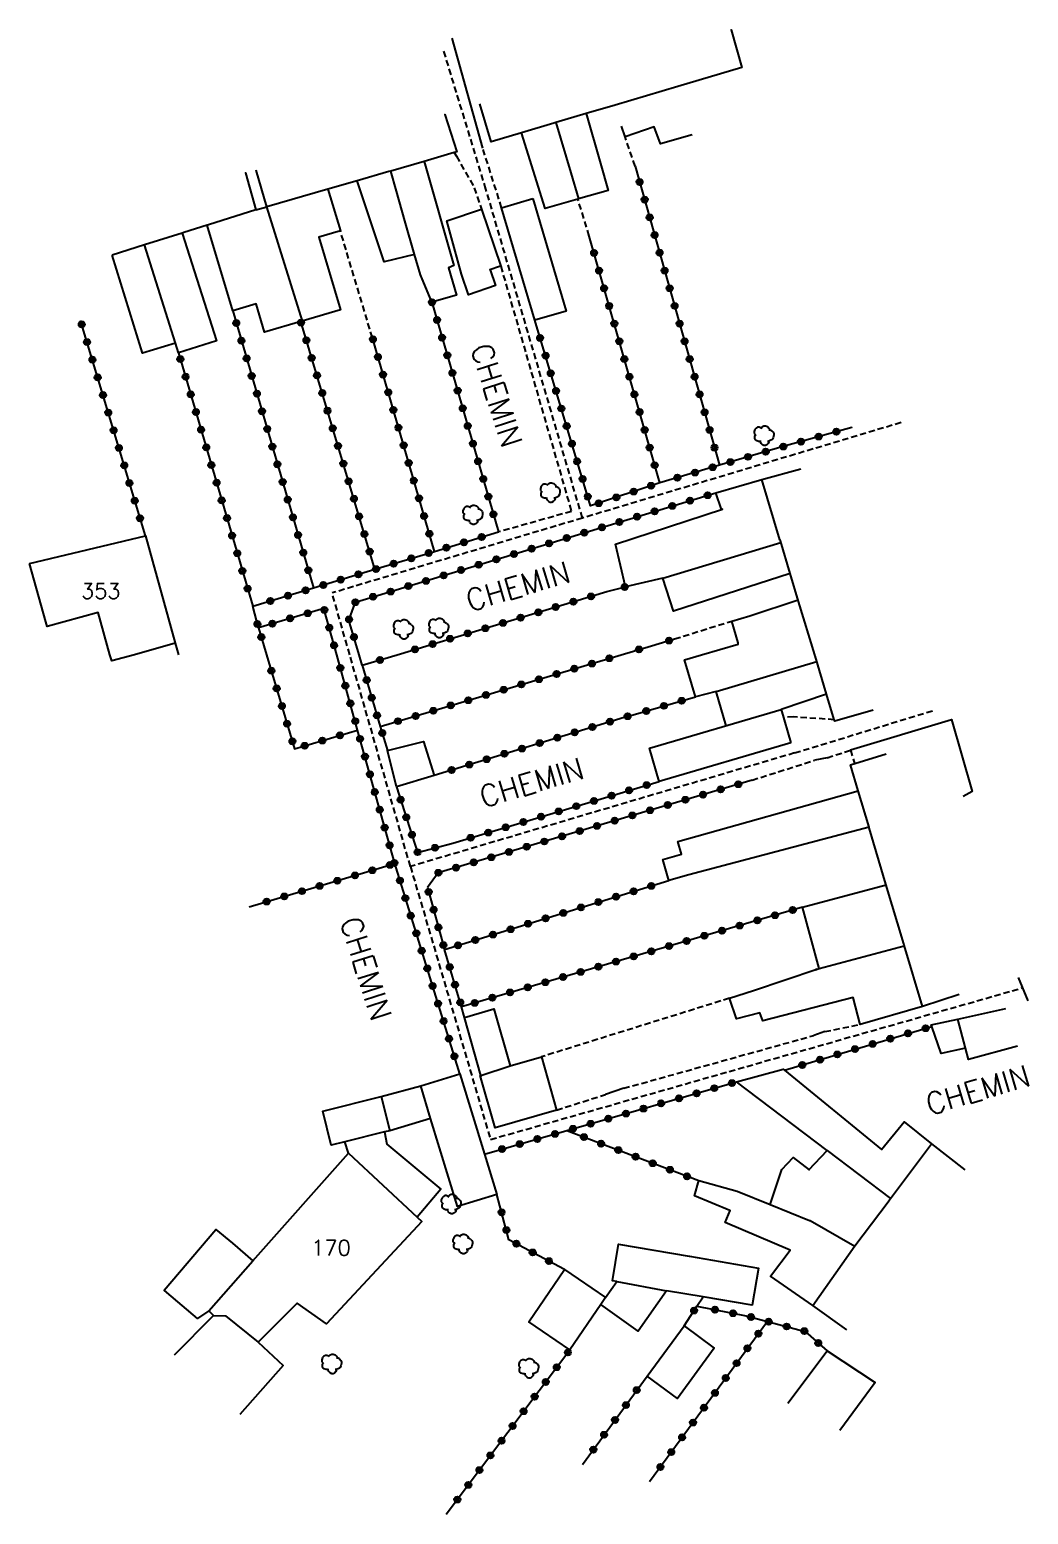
# Model space of a CAD drawing. Header units: millimetres. Extents: x 139000 to 140000, y 123999 to 125000.
# Drawn here: x 139155.5 to 139236.9, y 124105.9 to 124227 of the extents above; entities that cross this region are included whole.
import ezdxf
from ezdxf.enums import TextEntityAlignment as Align

# ---------------------------------------------------------------- set-up
doc = ezdxf.new("R2010")
doc.units = ezdxf.units.MM
doc.linetypes.add('DASHED', pattern=[0.75, 0.5, -0.25])
doc.layers.get('0').update_dxf_attribs({"linetype": 'CONTINUOUS'})
for name, color, linetype in [('W0014', 7, 'CONTINUOUS'), ('W0070', 7, 'DASHED'), ('W0071', 7, 'CONTINUOUS'), ('W0101', 7, 'CONTINUOUS'), ('W0104', 1, 'CONTINUOUS'), ('W0112', 1, 'DASHED'), ('W0300', 7, 'CONTINUOUS'), ('W0323', 7, 'CONTINUOUS'), ('W0333', 7, 'CONTINUOUS'), ('W0989', 7, 'CONTINUOUS'), ('W0991', 7, 'CONTINUOUS'), ('W1102', 7, 'CONTINUOUS')]:
    doc.layers.add(name, color=color, linetype=linetype)
doc.styles.get("Standard").update_dxf_attribs({"font": 'romans.shx', "width": 0.85})

# ---------------------------------------------------------------- blocks, each defined once
blk = doc.blocks.new('T300')
for p, q in [((-0.8, 0.51), (-0.86, 0.34)), ((-0.86, 0.34), (-0.86, 0.17)), ((-0.86, 0.17), (-0.74, 0.06)), ((-0.69, 0.63), (-0.8, 0.51)), ((-0.8, -0.06), (-0.74, 0.06)), ((-0.74, 0.06), (-0.69, 0.11)), ((-0.57, 0.69), (-0.69, 0.63)), ((-0.46, 0.69), (-0.57, 0.69)), ((-0.29, 0.63), (-0.46, 0.69)), ((-0.29, 0.63), (-0.17, 0.74)), ((-0.23, 0.57), (-0.29, 0.63)), ((-0.17, 0.74), (-0.06, 0.8)), ((-0.06, 0.8), (0.06, 0.8)), ((0.06, 0.8), (0.23, 0.74)), ((0.23, 0.74), (0.34, 0.63)), ((0.34, 0.63), (0.4, 0.51)), ((0.46, 0.46), (0.34, 0.46)), ((0.4, 0.51), (0.4, 0.46)), ((0.57, 0.4), (0.46, 0.46)), ((0.57, 0.4), (0.69, 0.29)), ((0.69, 0.29), (0.74, 0.17)), ((0.74, 0.06), (0.69, -0.17)), ((0.74, 0.17), (0.74, 0.06)), ((-0.8, -0.17), (-0.8, -0.06)), ((-0.8, -0.23), (-0.8, -0.17)), ((-0.74, -0.34), (-0.8, -0.23)), ((-0.69, -0.4), (-0.74, -0.34)), ((-0.51, -0.46), (-0.69, -0.4)), ((-0.4, -0.46), (-0.51, -0.46)), ((-0.4, -0.46), (-0.34, -0.46)), ((-0.34, -0.46), (-0.34, -0.4)), ((-0.34, -0.51), (-0.34, -0.46)), ((-0.29, -0.63), (-0.34, -0.51)), ((-0.17, -0.74), (-0.29, -0.63)), ((-0.06, -0.8), (-0.17, -0.74)), ((0.06, -0.8), (-0.06, -0.8)), ((0.17, -0.74), (0.06, -0.8)), ((0.23, -0.69), (0.17, -0.74)), ((0.29, -0.46), (0.23, -0.46)), ((0.29, -0.63), (0.23, -0.69)), ((0.46, -0.4), (0.29, -0.46)), ((0.34, -0.51), (0.29, -0.63)), ((0.34, -0.51), (0.34, -0.46)), ((0.57, -0.34), (0.46, -0.4)), ((0.63, -0.29), (0.57, -0.34)), ((0.69, -0.17), (0.63, -0.29))]:
    blk.add_line(p, q)
blk = doc.blocks.new('t323o')
at = {"color": 0, "linetype": 'Continuous'}
for radius in [0.25, 0.15]:
    blk.add_circle((0, 0), radius, dxfattribs=at)

msp = doc.modelspace()

# ---------------------------------------------------------------- linework, layer by layer
at = {"layer": 'W0014'}
msp.add_lwpolyline([(139236.12, 124149.68), (139236.89, 124147.77)], dxfattribs=at)
at = {"layer": 'W0070'}
for points in [[(139200.58, 124187.14), (139192.71, 124213.95), (139189.23, 124225.36)], [(139226.57, 124194.92), (139200.58, 124187.14), (139180.16, 124181.03)], [(139181.6, 124176), (139180.16, 124181.03)], [(139217.88, 124167.99), (139186.55, 124158.73), (139181.6, 124176)], [(139217.88, 124167.99), (139229.35, 124171.5)], [(139186.55, 124158.73), (139193.08, 124136.48), (139236.45, 124148.83)]]:
    msp.add_lwpolyline(points, dxfattribs=at)
at = {"layer": 'W0071'}
for points in [[(139220.54, 124167.58), (139219.53, 124167.4)], [(139220.34, 124145.27), (139219.44, 124144.95)], [(139203.95, 124140.65), (139202.47, 124140.15)]]:
    msp.add_lwpolyline(points, dxfattribs=at)
at = {"layer": 'W0101'}
for points in [[(139212.72, 124226.95), (139212.72, 124226.95), (139213.58, 124223.87), (139208.36, 124222.33)], [(139208.36, 124222.33), (139203.25, 124220.81)], [(139198.25, 124219.33), (139195.61, 124218.55), (139193.14, 124217.82), (139192.22, 124220.9)], [(139203.25, 124220.81), (139200.88, 124220.11), (139198.41, 124219.38), (139198.32, 124219.35), (139198.25, 124219.33)], [(139189.36, 124220.05), (139189.36, 124220.05), (139189.36, 124220.05), (139190.35, 124216.99), (139190.13, 124216.93), (139187.67, 124216.22), (139184.95, 124215.43), (139184.78, 124215.39)], [(139173.11, 124215.27), (139173.11, 124215.27), (139173.95, 124212.26), (139170.09, 124211.05), (139169.98, 124211.01)], [(139174.85, 124212.52), (139173.98, 124215.49), (139173.98, 124215.49)], [(139184.78, 124215.39), (139182.2, 124214.64), (139180.01, 124214.01)], [(139180.01, 124214.01), (139179.83, 124213.96), (139174.85, 124212.52)], [(139169.98, 124211.01), (139168.08, 124210.41), (139167.95, 124210.37), (139164.86, 124209.4)], [(139164.86, 124209.4), (139162.23, 124208.57)], [(139216.72, 124185.29), (139216.69, 124185.37), (139215.21, 124190.28), (139218.38, 124191.14)], [(139155.5, 124183.43), (139164.94, 124185.68), (139167.37, 124176.93), (139164.05, 124176)], [(139218.21, 124180.33), (139217.52, 124182.61), (139216.72, 124185.29)], [(139162.05, 124176), (139161.09, 124179.45), (139156.93, 124178.29), (139156.83, 124178.68), (139155.5, 124183.43)], [(139219.52, 124176), (139218.21, 124180.33)], [(139164.05, 124176), (139162.2, 124175.49), (139162.05, 124176)], [(139224.29, 124171.48), (139221.16, 124170.57), (139221.12, 124170.7), (139220.49, 124172.78), (139219.55, 124175.9), (139219.53, 124175.97), (139219.52, 124176)], [(139223.97, 124161.88), (139223.95, 124161.95), (139223.07, 124164.91), (139222.44, 124167.02), (139225.35, 124167.93)], [(139225.33, 124157.28), (139223.97, 124161.88)], [(139226.81, 124152.32), (139226.78, 124152.42), (139225.33, 124157.28)], [(139231.31, 124148.29), (139228.3, 124147.32), (139226.81, 124152.32)], [(139225.62, 124131.56), (139229.04, 124136.11), (139231.77, 124134)], [(139170.49, 124122.12), (139170.1, 124122.51), (139173.71, 124126.58), (139181.5, 124135.35), (139187.11, 124130.14), (139187.47, 124129.8), (139179.71, 124121.45), (139177.32, 124123.14), (139174.14, 124119.94), (139174.14, 124119.94)], [(139222.8, 124127.8), (139222.8, 124127.8), (139225.5, 124131.4), (139225.62, 124131.56)], [(139222.14, 124120.96), (139219.37, 124122.95), (139222.8, 124127.8), (139222.8, 124127.8)], [(139167.32, 124118.93), (139170.49, 124122.12)], [(139174.14, 124119.94), (139176.18, 124118.05), (139172.63, 124114.06)]]:
    msp.add_lwpolyline(points, dxfattribs=at)
at = {"layer": 'W0104'}
for points in [[(139200.88, 124220.11), (139202.04, 124216.04), (139202.67, 124213.85), (139200.27, 124213.16), (139200.21, 124213.14), (139197.54, 124212.38), (139195.61, 124218.55)], [(139198.41, 124219.38), (139199.64, 124215.27), (139200.27, 124213.16)], [(139209.54, 124218.38), (139206.95, 124217.65), (139206.44, 124219.03), (139204.06, 124218.21), (139203.77, 124219.1)], [(139187.67, 124216.22), (139190.09, 124207.73), (139189.66, 124207.54), (139190.3, 124205.32), (139188.3, 124204.74), (139188.28, 124204.81), (139187.52, 124206.63), (139187.37, 124206.98), (139187.37, 124206.98), (139186.89, 124208.63), (139186.11, 124211.36), (139185.42, 124213.78), (139184.95, 124215.43)], [(139186.89, 124208.63), (139184.41, 124208.02), (139182.2, 124214.64)], [(139179.83, 124213.96), (139180.84, 124210.55), (139179.09, 124210.03), (139180.85, 124204.12), (139177.8, 124203.22), (139177.74, 124203.2), (139177.61, 124203.16), (139174.66, 124202.28), (139173.97, 124204.61), (139172.06, 124204.04), (139169.98, 124211.01)], [(139173.95, 124212.26), (139174.85, 124212.52)], [(139177.74, 124203.2), (139174.85, 124212.52)], [(139167.95, 124210.37), (139170.73, 124201.58), (139167.64, 124200.61), (139167.39, 124201.41), (139164.86, 124209.4)], [(139167.39, 124201.41), (139164.71, 124200.58), (139162.23, 124208.57)], [(139207.14, 124182.25), (139204.1, 124181.54), (139203.29, 124185.01), (139212.01, 124187.87), (139211.91, 124187.84), (139211.46, 124189.2), (139215.21, 124190.28)], [(139217.52, 124182.61), (139208.01, 124179.56), (139207.14, 124182.25), (139216.76, 124185.15)], [(139210.3, 124176), (139213.29, 124176.87), (139213.27, 124176.96), (139212.75, 124178.74), (139214.24, 124179.18), (139218.17, 124180.48)], [(139167.37, 124176.93), (139167.63, 124176)], [(139211.49, 124172.99), (139209.81, 124172.56), (139208.89, 124175.59), (139210.3, 124176)], [(139212.3, 124170.21), (139211.49, 124172.99), (139219.69, 124175.44)], [(139220.49, 124172.78), (139216.79, 124171.52)], [(139223.95, 124161.95), (139209.27, 124158.05), (139209.26, 124158.05), (139207.62, 124157.59), (139207.14, 124159.3), (139208.66, 124159.73), (139208.36, 124160.77), (139223.07, 124164.91)], [(139219.89, 124150.41), (139218.52, 124155.42), (139225.35, 124157.24)], [(139228.3, 124147.32), (139223.23, 124145.85), (139222.67, 124148.04), (139215.28, 124146.15), (139215.05, 124146.81), (139213.14, 124146.32), (139212.57, 124147.99), (139214.53, 124148.61), (139219.7, 124150.36), (139219.58, 124150.32), (139219.89, 124150.41), (139226.83, 124152.26)], [(139236.07, 124144.09), (139232.06, 124143), (139231.82, 124143.92), (139231.2, 124146.29), (139235.12, 124147.16)], [(139231.82, 124143.92), (139229.84, 124143.49), (139229.07, 124145.7), (139229.02, 124145.83), (139231.2, 124146.29)], [(139192.3, 124141.7), (139194.68, 124142.48)], [(139220.53, 124135.59), (139213.14, 124141.18), (139216.95, 124142.22), (139217.07, 124142.12), (139224.98, 124135.66), (139226.82, 124137.92), (139229.04, 124136.11)], [(139184.17, 124139.97), (139187.39, 124140.85)], [(139184.45, 124137.09), (139184.64, 124136.09), (139189.02, 124132.43), (139187.11, 124130.14)], [(139188.2, 124138.19), (139184.86, 124137.19)], [(139181.5, 124135.35), (139181.19, 124136.28)], [(139215.9, 124131.17), (139216.85, 124134.04), (139217.77, 124135.01), (139219.06, 124133.99), (139219.04, 124134.01), (139220.53, 124135.59), (139225.7, 124131.66)], [(139219.37, 124122.95), (139215.93, 124125.33), (139217.52, 124127.45), (139217.53, 124127.45), (139212.23, 124129.7), (139212.63, 124130.69), (139212.61, 124130.7), (139209.72, 124131.88), (139210.06, 124133.12), (139213.19, 124132.26), (139215.9, 124131.17), (139219.1, 124129.88), (139219.14, 124129.87), (139222.79, 124127.79)], [(139170.1, 124122.51), (139169.19, 124121.87), (139166.69, 124123.99), (139166.47, 124124.18), (139170.69, 124129.15), (139172.03, 124128.01), (139173.71, 124126.58)], [(139202.46, 124123.59), (139203.39, 124124.9), (139203.02, 124124.96), (139203.53, 124127.93), (139209.29, 124126.95), (139209.3, 124126.95), (139214.93, 124125.99), (139214.41, 124122.96), (139210.42, 124123.64), (139207.44, 124124.15), (139205.12, 124120.86), (139202.07, 124123.01)], [(139203.39, 124124.9), (139207.44, 124124.15)], [(139217.33, 124114.99), (139220.54, 124119.24), (139224.46, 124116.66), (139221.58, 124112.74)]]:
    msp.add_lwpolyline(points, dxfattribs=at)
for points in [[(139192.35, 124212.33), (139193.92, 124207.67), (139193.83, 124207.64), (139193.02, 124207.37), (139193.06, 124207.38), (139193.49, 124206.1), (139191.28, 124205.35), (139190.72, 124207.02), (139190.72, 124207.01), (139189.52, 124211.37)], [(139196.54, 124213.18), (139199.25, 124204.01), (139196.7, 124203.26), (139193.99, 124212.43)], [(139217.58, 124168.8), (139206.84, 124165.67), (139206.05, 124168.38), (139216.79, 124171.52)], [(139184.68, 124168.18), (139187.63, 124168.91), (139188.48, 124166.16), (139185.41, 124165.22)], [(139198.47, 124138.87), (139193.45, 124137.43), (139192.24, 124141.68), (139192.32, 124141.63), (139192.3, 124141.7), (139190.95, 124146.43), (139193.36, 124147.12), (139194.68, 124142.48), (139197.23, 124143.21)], [(139187.39, 124140.85), (139190.59, 124141.83), (139192.59, 124135.27), (139193.59, 124131.98), (139190.39, 124131.01), (139188.2, 124138.19)], [(139184.86, 124137.19), (139184.45, 124137.09), (139181.19, 124136.28), (139180.1, 124136.01), (139179.41, 124138.79), (139184.17, 124139.97)], [(139202.46, 124123.59), (139202.07, 124123.01), (139199.55, 124119.33), (139196.2, 124121.62), (139199.12, 124125.88)], [(139208.87, 124121.28), (139211.33, 124119.46), (139208.32, 124115.37), (139205.85, 124117.19)]]:
    msp.add_lwpolyline(points, close=True, dxfattribs=at)
at = {"layer": 'W0112'}
for points in [[(139204.88, 124215.82), (139204.06, 124218.21)], [(139190.13, 124216.93), (139190.3, 124216.63), (139191.76, 124214.06), (139192.35, 124212.33)], [(139193.99, 124212.43), (139192.45, 124217.3)], [(139201.13, 124210.13), (139200.21, 124213.14)], [(139183.45, 124201.83), (139180.84, 124210.55)], [(139193.92, 124207.67), (139199.68, 124187.68), (139193.74, 124186.01)], [(139208.09, 124177.28), (139212.75, 124178.74)], [(139221.12, 124170.7), (139217.79, 124170.93), (139216.97, 124170.9)], [(139214.41, 124165.77), (139219.53, 124167.4)], [(139220.54, 124167.58), (139222.44, 124168.23)], [(139222.44, 124168.23), (139222.77, 124167.12)], [(139212.57, 124147.99), (139197.23, 124143.21)], [(139220.34, 124145.27), (139223.23, 124145.85)], [(139203.95, 124140.65), (139219.44, 124144.95)], [(139198.47, 124138.87), (139202.47, 124140.15)]]:
    msp.add_lwpolyline(points, dxfattribs=at)
at = {"layer": 'W0323'}
for points in [[(139204.88, 124215.82), (139211.76, 124191.44)], [(139206.89, 124190.01), (139201.13, 124210.13)], [(139172.06, 124204.04), (139178.65, 124181.44)], [(139188.3, 124204.74), (139193.74, 124186.01)], [(139164.94, 124185.68), (139159.66, 124203.24)], [(139183.66, 124182.96), (139177.61, 124203.16)], [(139206.89, 124190.01), (139201.25, 124188.13), (139196.7, 124203.26)], [(139188.51, 124184.42), (139183.45, 124201.83)], [(139167.64, 124200.61), (139173.69, 124179.95)], [(139222.55, 124194.52), (139222.55, 124194.52), (139222.55, 124194.52), (139216.95, 124192.97), (139211.76, 124191.44), (139206.89, 124190.01)], [(139182.36, 124176), (139181.53, 124178.82), (139182.07, 124180.28), (139211.46, 124189.2)], [(139173.69, 124179.95), (139178.65, 124181.44), (139183.66, 124182.96), (139188.51, 124184.42), (139193.74, 124186.01)], [(139185.48, 124176), (139202.58, 124181.14)], [(139202.58, 124181.14), (139204.1, 124181.54)], [(139180.55, 124176), (139179.5, 124179.77), (139174.17, 124178.2), (139173.69, 124179.95)], [(139174.17, 124178.2), (139174.82, 124176)], [(139206.21, 124176.73), (139208.09, 124177.28)], [(139174.82, 124176), (139177.11, 124168.32), (139182.25, 124169.85)], [(139190.59, 124141.83), (139185.27, 124158.97), (139182.25, 124169.85), (139180.55, 124176)], [(139182.62, 124175.14), (139182.36, 124176)], [(139182.62, 124175.14), (139185.48, 124176)], [(139184.09, 124170.15), (139203.75, 124176)], [(139203.75, 124176), (139206.21, 124176.73)], [(139182.62, 124175.14), (139184.09, 124170.15), (139184.68, 124168.18)], [(139204.34, 124171), (139209.81, 124172.56)], [(139204.34, 124171), (139188.48, 124166.16)], [(139185.41, 124165.22), (139187.14, 124159.88), (139190.02, 124160.63)], [(139214.41, 124165.77), (139188.82, 124158.21), (139187.94, 124157.02)], [(139190.02, 124160.63), (139206.84, 124165.67)], [(139173.39, 124155.44), (139185.27, 124158.97)], [(139187.94, 124157.02), (139189.33, 124151.97), (139207.62, 124157.59)], [(139218.52, 124155.42), (139190.72, 124147.3), (139189.33, 124151.97)], [(139190.95, 124146.43), (139190.72, 124147.3)], [(139217.07, 124142.12), (139229.07, 124145.7)], [(139192.59, 124135.27), (139199.3, 124137.2), (139213.14, 124141.18)], [(139199.3, 124137.2), (139210.06, 124133.12)], [(139199.12, 124125.88), (139194.59, 124128.3), (139193.59, 124131.98)], [(139208.87, 124121.28), (139209.92, 124122.88), (139210.42, 124123.64)], [(139209.92, 124122.88), (139213.93, 124122.11), (139215.66, 124121.65), (139218.75, 124120.83), (139220.54, 124119.24)], [(139215.66, 124121.65), (139206.05, 124108.57)], [(139189.48, 124105.92), (139197.05, 124116), (139199.55, 124119.33)], [(139200.58, 124109.98), (139205.85, 124117.19)]]:
    msp.add_lwpolyline(points, dxfattribs=at)
at = {"layer": 'W0333'}
for points in [[(139192.45, 124217.3), (139189.96, 124226.25)], [(139222.44, 124168.23), (139230.67, 124170.71), (139232.37, 124164.85), (139231.63, 124164.45)]]:
    msp.add_lwpolyline(points, dxfattribs=at)
at = {"layer": 'W1102'}
msp.add_lwpolyline([(139170.49, 124122.12), (139171.48, 124122.1), (139174.14, 124119.94)], dxfattribs=at)

# ---------------------------------------------------------------- block references
at = {"layer": 'W0300'}
for p in [(139215.44, 124193.85), (139198.01, 124189.22), (139191.7, 124187.4), (139186.03, 124178.07), (139188.91, 124178.18), (139189.93, 124131.21), (139190.88, 124127.96), (139180.19, 124118.18), (139196.25, 124117.83)]:
    msp.add_blockref('T300', p, dxfattribs=at)
at = {"layer": 'W0323'}
for p, rotation in [((139205.24, 124214.54), 285.7574254315019), ((139205.65, 124213.1), 285.7574254315019), ((139206.06, 124211.65), 285.7574254315019), ((139206.46, 124210.21), 285.7574254315019), ((139201.53, 124208.76), 105.949532427377), ((139206.87, 124208.77), 285.7574254315019), ((139201.94, 124207.31), 105.949532427377), ((139207.28, 124207.32), 285.7574254315019), ((139202.35, 124205.87), 105.949532427377), ((139207.69, 124205.88), 285.7574254315019), ((139188.31, 124204.73), 286.180563824612), ((139188.73, 124203.29), 286.180563824612), ((139202.76, 124204.43), 105.949532427377), ((139208.09, 124204.44), 285.7574254315019), ((139159.75, 124202.92), 106.7383455929652), ((139172.35, 124203.04), 286.2600099866132), ((139177.64, 124203.08), 106.6620270195878), ((139203.18, 124202.99), 105.949532427377), ((139208.5, 124202.99), 285.7574254315019), ((139160.18, 124201.48), 106.7383455929652), ((139172.77, 124201.6), 286.2600099866132), ((139178.07, 124201.64), 106.6620270195878), ((139183.49, 124201.71), 106.1933190127381), ((139189.14, 124201.85), 286.180563824612), ((139197.13, 124201.82), 106.7211307517499), ((139203.59, 124201.55), 105.949532427377), ((139208.91, 124201.55), 285.7574254315019), ((139160.62, 124200.05), 106.7383455929652), ((139167.79, 124200.1), 286.3168429545073), ((139173.19, 124200.16), 286.2600099866132), ((139178.5, 124200.2), 106.6620270195878), ((139183.9, 124200.27), 106.1933190127381), ((139189.56, 124200.41), 286.180563824612), ((139197.57, 124200.38), 106.7211307517499), ((139204, 124200.1), 105.949532427377), ((139209.32, 124200.1), 285.7574254315019), ((139161.05, 124198.61), 106.7383455929652), ((139168.21, 124198.66), 286.3168429545073), ((139173.61, 124198.72), 286.2600099866132), ((139178.93, 124198.77), 106.6620270195878), ((139184.32, 124198.83), 106.1933190127381), ((139189.98, 124198.97), 286.180563824612), ((139198, 124198.95), 106.7211307517499), ((139204.41, 124198.66), 105.949532427377), ((139209.72, 124198.66), 285.7574254315019), ((139168.64, 124197.22), 286.3168429545073), ((139174.03, 124197.28), 286.2600099866132), ((139179.36, 124197.33), 106.6620270195878), ((139184.74, 124197.39), 106.1933190127381), ((139190.4, 124197.53), 286.180563824612), ((139198.43, 124197.51), 106.7211307517499), ((139204.82, 124197.22), 105.949532427377), ((139210.13, 124197.22), 285.7574254315019), ((139161.48, 124197.17), 106.7383455929652), ((139190.82, 124196.09), 286.180563824612), ((139198.86, 124196.07), 106.7211307517499), ((139161.91, 124195.74), 106.7383455929652), ((139169.06, 124195.78), 286.3168429545073), ((139174.45, 124195.84), 286.2600099866132), ((139179.79, 124195.89), 106.6620270195878), ((139185.16, 124195.95), 106.1933190127381), ((139205.24, 124195.78), 105.949532427377), ((139210.54, 124195.77), 285.7574254315019), ((139162.34, 124194.3), 106.7383455929652), ((139169.48, 124194.34), 286.3168429545073), ((139174.87, 124194.4), 286.2600099866132), ((139180.22, 124194.46), 106.6620270195878), ((139185.58, 124194.51), 106.1933190127381), ((139191.23, 124194.65), 286.180563824612), ((139199.29, 124194.64), 106.7211307517499), ((139205.65, 124194.33), 105.949532427377), ((139210.95, 124194.33), 285.7574254315019), ((139219.85, 124193.78), 195.5130189355403), ((139221.29, 124194.18), 195.5130189355403), ((139162.78, 124192.86), 106.7383455929652), ((139169.9, 124192.9), 286.3168429545073), ((139175.29, 124192.96), 286.2600099866132), ((139180.65, 124193.02), 106.6620270195878), ((139186, 124193.07), 106.1933190127381), ((139191.65, 124193.21), 286.180563824612), ((139199.72, 124193.2), 106.7211307517499), ((139206.06, 124192.89), 105.949532427377), ((139211.35, 124192.89), 285.7574254315019), ((139215.52, 124192.55), 196.4122454554741), ((139216.96, 124192.97), 195.5130189355403), ((139218.4, 124193.37), 195.5130189355403), ((139163.21, 124191.43), 106.7383455929652), ((139170.32, 124191.46), 286.3168429545073), ((139175.71, 124191.52), 286.2600099866132), ((139181.08, 124191.58), 106.6620270195878), ((139186.41, 124191.63), 106.1933190127381), ((139192.07, 124191.77), 286.180563824612), ((139200.15, 124191.76), 106.7211307517499), ((139206.47, 124191.45), 105.949532427377), ((139211.2, 124191.28), 196.4130808784151), ((139212.64, 124191.7), 196.4122454554741), ((139214.08, 124192.13), 196.4122454554741), ((139163.64, 124189.99), 106.7383455929652), ((139170.74, 124190.02), 286.3168429545073), ((139176.13, 124190.08), 286.2600099866132), ((139181.51, 124190.14), 106.6620270195878), ((139186.83, 124190.19), 106.1933190127381), ((139192.49, 124190.33), 286.180563824612), ((139200.59, 124190.33), 106.7211307517499), ((139208.32, 124190.43), 196.4130808784151), ((139209.76, 124190.85), 196.4130808784151), ((139187.25, 124188.75), 106.1933190127381), ((139192.91, 124188.89), 286.180563824612), ((139201.02, 124188.89), 106.7211307517499), ((139203.34, 124188.82), 198.4319000398816), ((139204.76, 124189.3), 198.4319000398816), ((139206.18, 124189.77), 198.4319000398816), ((139210.78, 124189), 16.89329384694915), ((139164.07, 124188.55), 106.7383455929652), ((139171.16, 124188.58), 286.3168429545073), ((139176.55, 124188.64), 286.2600099866132), ((139181.94, 124188.71), 106.6620270195878), ((139201.91, 124188.35), 198.4319000398816), ((139206.47, 124187.69), 16.89329384694915), ((139207.91, 124188.13), 16.89329384694915), ((139209.34, 124188.56), 16.89329384694915), ((139164.5, 124187.12), 106.7383455929652), ((139171.59, 124187.14), 286.3168429545073), ((139176.97, 124187.2), 286.2600099866132), ((139182.37, 124187.27), 106.6620270195878), ((139187.67, 124187.3), 106.1933190127381), ((139193.32, 124187.45), 286.180563824612), ((139202.17, 124186.38), 16.89329384694915), ((139203.6, 124186.82), 16.89329384694915), ((139205.04, 124187.25), 16.89329384694915), ((139172.01, 124185.71), 286.3168429545073), ((139177.39, 124185.76), 286.2600099866132), ((139182.8, 124185.83), 106.6620270195878), ((139188.09, 124185.86), 106.1933190127381), ((139190.92, 124185.16), 16.82164305844748), ((139192.36, 124185.59), 16.82164305844748), ((139199.3, 124185.51), 16.89329384694915), ((139200.73, 124185.95), 16.89329384694915), ((139172.43, 124184.27), 286.3168429545073), ((139177.81, 124184.32), 286.2600099866132), ((139183.23, 124184.4), 106.6620270195878), ((139188.05, 124184.29), 16.8206540854827), ((139189.49, 124184.72), 16.82164305844748), ((139194.99, 124184.2), 16.89329384694915), ((139196.43, 124184.64), 16.89329384694915), ((139197.86, 124185.07), 16.89329384694915), ((139172.85, 124182.83), 286.3168429545073), ((139178.23, 124182.88), 286.2600099866132), ((139183.74, 124182.98), 16.8206540854827), ((139185.18, 124183.42), 16.8206540854827), ((139186.62, 124183.85), 16.8206540854827), ((139190.69, 124182.9), 16.89329384694915), ((139192.12, 124183.33), 16.89329384694915), ((139193.56, 124183.77), 16.89329384694915), ((139179.44, 124181.68), 16.8187303657487), ((139180.87, 124182.12), 16.8187303657487), ((139182.31, 124182.55), 16.8187303657487), ((139186.38, 124181.59), 16.89329384694915), ((139187.81, 124182.02), 16.89329384694915), ((139189.25, 124182.46), 16.89329384694915), ((139204.03, 124181.52), 14.84205060371702), ((139173.27, 124181.39), 286.3168429545073), ((139175.13, 124180.38), 16.81376989423313), ((139176.56, 124180.81), 16.81376989423313), ((139178, 124181.25), 16.81376989423313), ((139182.07, 124180.28), 16.89329384694915), ((139183.51, 124180.72), 16.89329384694915), ((139184.94, 124181.15), 16.89329384694915), ((139199.85, 124180.32), 16.72630085414441), ((139201.29, 124180.75), 16.72630085414441), ((139178.18, 124179.38), 196.4505841842372), ((139179.53, 124179.65), 105.4888414491663), ((139196.98, 124179.45), 16.72630085414441), ((139198.41, 124179.89), 16.72630085414441), ((139174.08, 124178.5), 105.1165895253383), ((139175.3, 124178.53), 196.4505841842372), ((139176.74, 124178.96), 196.4505841842372), ((139179.93, 124178.21), 105.4888414491663), ((139181.55, 124178.87), 69.65899572999047), ((139192.67, 124178.16), 16.72630085414441), ((139194.1, 124178.59), 16.72630085414441), ((139195.54, 124179.02), 16.72630085414441), ((139174.39, 124177.44), 286.608241609513), ((139180.33, 124176.76), 105.4888414491663), ((139181.94, 124177.44), 106.5105937752219), ((139188.36, 124176.86), 16.72630085414441), ((139189.79, 124177.3), 16.72630085414441), ((139191.23, 124177.73), 16.72630085414441), ((139207.65, 124177.15), 16.1992006046532), ((139184.06, 124175.57), 16.72676117539397), ((139186.92, 124176.43), 16.72630085414441), ((139202.78, 124175.71), 16.57885208223258), ((139205.19, 124176.43), 16.57732029980995), ((139175.21, 124174.69), 286.6046956982001), ((139180.84, 124174.92), 105.4851640472817), ((139198.47, 124174.43), 16.57885208223258), ((139199.91, 124174.86), 16.57885208223258), ((139201.35, 124175.28), 16.57885208223258), ((139175.64, 124173.25), 286.6046956982001), ((139181.24, 124173.47), 105.4851640472817), ((139182.98, 124173.93), 286.4609744479793), ((139194.16, 124173.14), 16.57885208223258), ((139195.6, 124173.57), 16.57885208223258), ((139197.03, 124174), 16.57885208223258), ((139176.07, 124171.81), 286.6046956982001), ((139181.65, 124172.03), 105.4851640472817), ((139183.4, 124172.49), 286.4609744479793), ((139189.84, 124171.86), 16.57885208223258), ((139191.28, 124172.29), 16.57885208223258), ((139192.72, 124172.72), 16.57885208223258), ((139207.22, 124171.83), 15.9244408915867), ((139208.67, 124172.24), 15.9244408915867), ((139182.05, 124170.58), 105.4851640472817), ((139183.83, 124171.05), 286.4609744479793), ((139185.53, 124170.58), 16.57885208223258), ((139186.97, 124171), 16.57885208223258), ((139188.41, 124171.43), 16.57885208223258), ((139204.26, 124170.98), 196.9607143404675), ((139205.78, 124171.41), 15.9244408915867), ((139176.5, 124170.37), 286.6046956982001), ((139180.81, 124169.43), 16.57230040941836), ((139184.25, 124169.61), 286.4430084115066), ((139199.96, 124169.67), 196.9607143404675), ((139201.39, 124170.1), 196.9607143404675), ((139202.83, 124170.54), 196.9607143404675), ((139176.93, 124168.94), 286.6046956982001), ((139177.93, 124168.57), 16.57230040941836), ((139179.37, 124169), 16.57230040941836), ((139182.45, 124169.14), 105.4890902926821), ((139195.65, 124168.35), 196.9607143404675), ((139197.09, 124168.79), 196.9607143404675), ((139198.52, 124169.23), 196.9607143404675), ((139182.85, 124167.69), 105.4890902926821), ((139191.35, 124167.04), 196.9607143404675), ((139192.78, 124167.48), 196.9607143404675), ((139194.22, 124167.92), 196.9607143404675), ((139183.25, 124166.25), 105.4890902926821), ((139189.91, 124166.6), 196.9607143404675), ((139183.65, 124164.8), 105.4890902926821), ((139204.39, 124164.94), 16.66109624961176), ((139205.83, 124165.37), 16.66109624961176), ((139210.42, 124164.59), 196.461512307825), ((139211.85, 124165.02), 196.461512307825), ((139213.29, 124165.44), 196.461512307825), ((139184.05, 124163.36), 105.4890902926821), ((139185.75, 124164.18), 287.912215169819), ((139200.08, 124163.65), 16.66109624961176), ((139201.52, 124164.08), 16.66109624961176), ((139202.96, 124164.51), 16.66109624961176), ((139206.1, 124163.32), 196.461512307825), ((139207.54, 124163.74), 196.461512307825), ((139208.98, 124164.17), 196.461512307825), ((139186.21, 124162.75), 287.912215169819), ((139195.77, 124162.36), 16.66109624961176), ((139197.21, 124162.79), 16.66109624961176), ((139198.65, 124163.22), 16.66109624961176), ((139203.22, 124162.47), 196.461512307825), ((139204.66, 124162.89), 196.461512307825), ((139184.45, 124161.91), 105.4890902926821), ((139186.67, 124161.32), 287.912215169819), ((139191.46, 124161.07), 16.66109624961176), ((139192.9, 124161.5), 16.66109624961176), ((139194.33, 124161.93), 16.66109624961176), ((139198.91, 124161.19), 196.461512307825), ((139200.35, 124161.62), 196.461512307825), ((139201.78, 124162.04), 196.461512307825), ((139184.85, 124160.46), 105.4890902926821), ((139187.13, 124159.9), 287.912215169819), ((139188.57, 124160.26), 14.66533004047087), ((139194.59, 124159.92), 196.461512307825), ((139196.03, 124160.34), 196.461512307825), ((139197.47, 124160.77), 196.461512307825), ((139184.89, 124158.86), 16.5362233896328), ((139185.25, 124159.02), 105.4890902926821), ((139190.28, 124158.64), 196.461512307825), ((139191.72, 124159.07), 196.461512307825), ((139193.15, 124159.49), 196.461512307825), ((139180.58, 124157.57), 16.5362233896328), ((139182.02, 124158), 16.5362233896328), ((139183.45, 124158.43), 16.5362233896328), ((139185.69, 124157.59), 107.2555499037428), ((139188.84, 124158.22), 196.461512307825), ((139176.26, 124156.29), 16.5362233896328), ((139177.7, 124156.72), 16.5362233896328), ((139179.14, 124157.15), 16.5362233896328), ((139186.14, 124156.15), 107.2555499037428), ((139188.04, 124156.66), 285.4170763351416), ((139203.32, 124156.27), 17.10228858625317), ((139204.75, 124156.71), 17.10228858625317), ((139206.19, 124157.15), 17.10228858625317), ((139174.83, 124155.87), 16.5362233896328), ((139188.44, 124155.21), 285.4170763351416), ((139199.02, 124154.95), 17.10228858625317), ((139200.45, 124155.39), 17.10228858625317), ((139201.89, 124155.83), 17.10228858625317), ((139217.72, 124155.18), 196.2822773900272), ((139186.58, 124154.72), 107.2555499037428), ((139188.84, 124153.77), 285.4170763351416), ((139196.15, 124154.06), 17.10228858625317), ((139197.58, 124154.51), 17.10228858625317), ((139213.4, 124153.92), 196.2822773900272), ((139214.84, 124154.34), 196.2822773900272), ((139216.28, 124154.76), 196.2822773900272), ((139187.03, 124153.29), 107.2555499037428), ((139191.85, 124152.74), 17.10228858625317), ((139193.28, 124153.18), 17.10228858625317), ((139194.72, 124153.62), 17.10228858625317), ((139209.08, 124152.66), 196.2822773900272), ((139210.52, 124153.08), 196.2822773900272), ((139211.96, 124153.5), 196.2822773900272), ((139187.47, 124151.86), 107.2555499037428), ((139189.24, 124152.32), 285.4170763351416), ((139190.42, 124152.3), 17.10228858625317), ((139204.76, 124151.4), 196.2822773900272), ((139206.2, 124151.82), 196.2822773900272), ((139207.64, 124152.24), 196.2822773900272), ((139187.92, 124150.42), 107.2555499037428), ((139189.76, 124150.53), 106.4997652513439), ((139200.44, 124150.14), 196.2822773900272), ((139201.88, 124150.56), 196.2822773900272), ((139203.32, 124150.98), 196.2822773900272), ((139188.36, 124148.99), 107.2555499037428), ((139190.19, 124149.09), 106.4997652513439), ((139196.12, 124148.88), 196.2822773900272), ((139197.56, 124149.3), 196.2822773900272), ((139199, 124149.72), 196.2822773900272), ((139190.61, 124147.65), 106.4997652513439), ((139191.8, 124147.61), 196.2822773900272), ((139193.24, 124148.04), 196.2822773900272), ((139194.68, 124148.46), 196.2822773900272), ((139188.81, 124147.56), 107.2555499037428), ((139189.25, 124146.13), 107.2555499037428), ((139228.57, 124145.55), 16.64752415727442), ((139189.7, 124144.69), 107.2555499037428), ((139224.26, 124144.27), 16.64752415727442), ((139225.69, 124144.7), 16.64752415727442), ((139227.13, 124145.13), 16.64752415727442), ((139190.14, 124143.26), 107.2555499037428), ((139219.95, 124142.98), 16.64752415727442), ((139221.38, 124143.41), 16.64752415727442), ((139222.82, 124143.84), 16.64752415727442), ((139218.51, 124142.55), 16.64752415727442), ((139211.33, 124140.66), 16.02794278833609), ((139212.77, 124141.07), 16.02794278833609), ((139207, 124139.42), 16.02794278833609), ((139208.45, 124139.83), 16.02794278833609), ((139209.89, 124140.24), 16.02794278833609), ((139202.68, 124138.17), 16.02794278833609), ((139204.12, 124138.59), 16.02794278833609), ((139205.56, 124139), 16.02794278833609), ((139198.35, 124136.93), 16.02427375081374), ((139199.8, 124137.35), 16.02794278833609), ((139200.7, 124136.67), 339.2033522542559), ((139201.24, 124137.76), 16.02794278833609), ((139194.03, 124135.69), 16.02427375081374), ((139195.47, 124136.1), 16.02427375081374), ((139196.91, 124136.52), 16.02427375081374), ((139202.1, 124136.14), 339.2033522542559), ((139203.51, 124135.61), 339.2033522542559), ((139204.91, 124135.07), 339.2033522542559), ((139206.31, 124134.54), 339.2033522542559), ((139207.71, 124134.01), 339.2033522542559), ((139209.12, 124133.47), 339.2033522542559), ((139193.98, 124130.54), 105.2643427425732), ((139194.38, 124129.09), 105.2643427425732), ((139195.2, 124127.98), 151.7838425762159), ((139196.52, 124127.27), 151.7838425762159), ((139197.84, 124126.56), 151.7838425762159), ((139209.69, 124122.53), 56.72511201531304), ((139211.39, 124122.6), 349.1573514714908), ((139212.86, 124122.31), 349.1573514714908), ((139214.33, 124122), 345.1489588490902), ((139215.78, 124121.62), 345.1541299050364), ((139217.23, 124121.23), 345.1541299050364), ((139214.93, 124120.65), 233.6809514493564), ((139218.68, 124120.85), 345.1541299050364), ((139219.81, 124119.88), 318.2492590448335), ((139199.39, 124119.11), 53.09710104472113), ((139214.04, 124119.45), 233.6809514493564), ((139198.49, 124117.91), 53.09710104472113), ((139213.15, 124118.24), 233.6809514493564), ((139197.59, 124116.71), 53.09710104472113), ((139212.27, 124117.03), 233.6809514493564), ((139196.68, 124115.51), 53.10397004490826), ((139205.01, 124116.04), 53.82965759461764), ((139211.38, 124115.82), 233.6809514493564), ((139195.78, 124114.32), 53.10397004490826), ((139204.12, 124114.82), 53.82965759461764), ((139210.49, 124114.61), 233.6809514493564), ((139194.88, 124113.12), 53.10397004490826), ((139203.24, 124113.61), 53.82965759461764), ((139209.6, 124113.4), 233.6809514493564), ((139193.98, 124111.92), 53.10397004490826), ((139202.35, 124112.4), 53.82965759461764), ((139208.71, 124112.19), 233.6809514493564), ((139193.08, 124110.72), 53.10397004490826), ((139201.47, 124111.19), 53.82965759461764), ((139207.82, 124110.99), 233.6809514493564), ((139192.18, 124109.52), 53.10397004490826), ((139206.94, 124109.78), 233.6809514493564), ((139191.28, 124108.32), 53.10397004490826), ((139190.38, 124107.12), 53.10397004490826)]:
    msp.add_blockref('t323o', p, dxfattribs=dict(at, rotation=rotation))

# ---------------------------------------------------------------- texts
at = {"layer": 'W0989'}
for rotation, p in [(287.5418, (139191.44, 124201.02)), (16.518, (139191.39, 124179.5)), (16.518, (139192.5, 124163.5)), (287.5418, (139180.78, 124154.28)), (16.518, (139228.89, 124138.43))]:
    msp.add_text('CHEMIN', height=1.75, rotation=rotation, dxfattribs=at).set_placement(p)
at = {"layer": 'W0991'}
for s, p in [('353', (139161.3, 124181.19)), ('170', (139180.07, 124127.65))]:
    msp.add_text(s, height=1.25, dxfattribs=at).set_placement(p, align=Align.MIDDLE_CENTER)

doc.saveas('drawing.dxf')
